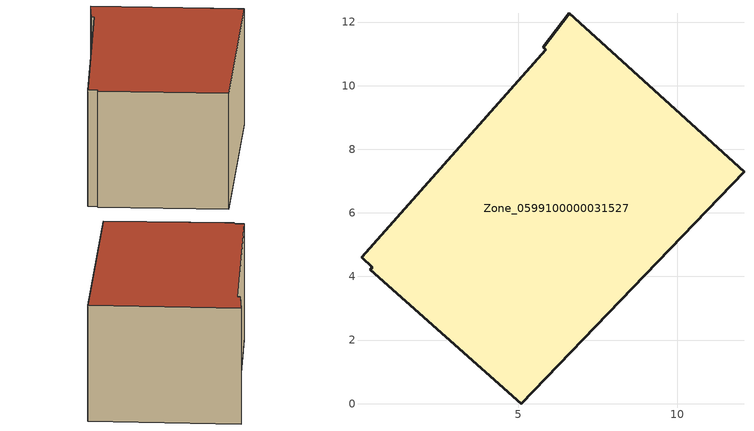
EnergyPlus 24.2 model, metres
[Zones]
Zone_0599100000031527
 floor ground (C_G): 5.87,11.13 5.79,11.21 6.61,12.27 12.1,7.29 5.09,0 0.35,4.21 0.42,4.29 0.07,4.6 z0
 wall outside (C_F): 0.35,4.21 5.09,0 12.1,7.29 6.61,12.27 5.79,11.21 5.87,11.13 0.07,4.6 0.42,4.29 0.35,4.21 z0:6.13
 roof outside (C_R): 5.79,11.21 5.87,11.13 0.07,4.6 0.42,4.29 0.35,4.21 5.09,0 12.1,7.29 6.61,12.27 z6.13
[BUILDING]
Pand.0599100000031527: North Axis=0; Terrain=City; Loads Convergence Tolerance Value=0.04; Temperature Convergence Tolerance Value=0.4; Solar Distribution=FullExterior; Maximum Number of Warmup Days=25; Minimum Number of Warmup Days=1
[Site:Location]
Rotterdam.The.Hague.AP_ZH_NLD Design_Conditions: Latitude=51.96; Longitude=4.45; Time Zone=1; Elevation=-4.5
[SITE:GROUNDTEMPERATURE:BUILDINGSURFACE]
18, 18, 18, 18, 18, 18, 18, 18, 18, 18, 18, 18
[MATERIAL] Thermal Absorptance=0.9; Solar Absorptance=0.7; Visible Absorptance=0.7
Name | Roughness | Thickness | Conductivity | Density | Specific Heat
G.TC.1946 | MediumSmooth | 0.15 | 1 | 540 | 1210
F.TC.1946 | Rough | 0.3 | 0.857143 | 1920 | 840
R.TC.1946 | MediumRough | 0.2 | 0.909091 | 1500 | 1000
[CONSTRUCTION]
C_G: G.TC.1946
C_F: F.TC.1946
C_R: R.TC.1946
[ZONE]
Zone_0599100000031527: Type=1; Multiplier=1; Ceiling Height=Autocalculate; Volume=Autocalculate; Floor Area=autocalculate; Part of Total Floor Area=Yes
[ZONEINFILTRATION:DESIGNFLOWRATE]
Infil_Zone_0599100000031527: Zone or ZoneList or Space or SpaceList=Zone_0599100000031527; Schedule=AlwaysOn; Design Flow Rate Calculation Method=Flow/Area; Flow Rate per Floor Area=0.003; Constant Term Coefficient=1; Temperature Term Coefficient=0; Velocity Term Coefficient=0; Velocity Squared Term Coefficient=0
[HVACTEMPLATE:ZONE:IDEALLOADSAIRSYSTEM]
Zone_0599100000031527: Maximum Heating Supply Air Temperature=50; Minimum Cooling Supply Air Temperature=13; Maximum Heating Supply Air Humidity Ratio=0.0156; Minimum Cooling Supply Air Humidity Ratio=0.0077; Heating Limit=NoLimit; Cooling Limit=NoLimit; Dehumidification Control Type=ConstantSensibleHeatRatio; Cooling Sensible Heat Ratio=0.7; Dehumidification Setpoint=60; Humidification Control Type=None; Humidification Setpoint=30; Outdoor Air Method=None; Outdoor Air Flow Rate per Person=0.00944; Outdoor Air Flow Rate per Zone Floor Area=0; Outdoor Air Flow Rate per Zone=0; Demand Controlled Ventilation Type=None; Outdoor Air Economizer Type=NoEconomizer; Heat Recovery Type=None; Sensible Heat Recovery Effectiveness=0.7; Latent Heat Recovery Effectiveness=0.65
[ZONECONTROL:THERMOSTAT]
ThermostatControl_Zone_0599100000031527: Zone or ZoneList=Zone_0599100000031527; Control Type Schedule=DualSetpointControlType; Control 1=Thermostat_Zone_0599100000031527; Temperature Difference Between Cutout And Setpoint=0
[THERMOSTATSETPOINT:DUALSETPOINT]
Thermostat_Zone_0599100000031527: Heating Setpoint Temperature Schedule=HeatingSetpoint_Zone_0599100000031527; Cooling Setpoint Temperature Schedule=CoolingSetpoint_Zone_0599100000031527
[SCHEDULE:COMPACT]
HeatingSetpoint_Zone_0599100000031527: Through: 12/31, For: AllDays, Until: 24:00, 21
CoolingSetpoint_Zone_0599100000031527: Through: 12/31, For: AllDays, Until: 24:00, 24
DualSetpointControlType: Through: 12/31, For: AllDays, Until: 24:00, 4
AlwaysOn: Through: 12/31, For: AllDays, Until: 24:00, 1
